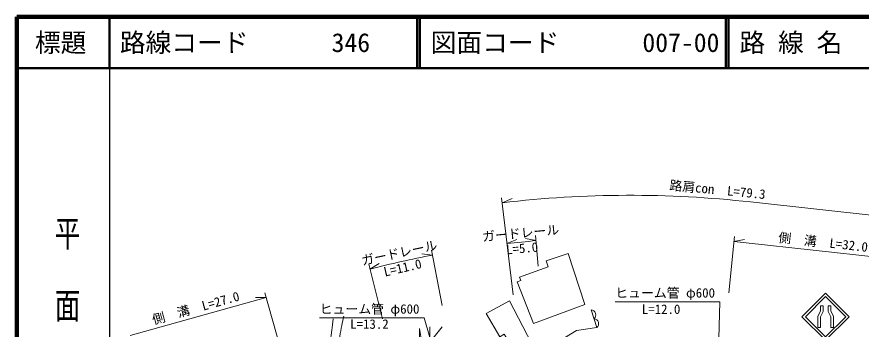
# Model space of a CAD drawing. Units: millimetres at full size, sheet at 1:1000; details may follow other scales. Extents: x 40000 to 680000, y 20000 to 380000.
# Drawn here: x 40000 to 204010, y 319309 to 380000 of the extents above; entities that cross this region are included whole.
import ezdxf
from ezdxf.enums import TextEntityAlignment as Align

# ---------------------------------------------------------------- set-up
doc = ezdxf.new("R2010")
doc.units = ezdxf.units.MM
doc.header["$LTSCALE"] = 1000
for name, color, linetype, lineweight in [('M-BGD', 7, 'Continuous', 13), ('M-STR-HTXT', 7, 'Continuous', 13), ('M-STR-STRC', 7, 'Continuous', 13), ('M-TTL', 2, 'Continuous', 140), ('M-TTL-BAND', 7, 'Continuous', 25), ('M-TTL-LINE', 7, 'Continuous', 50)]:
    doc.layers.add(name, color=color, linetype=linetype, lineweight=lineweight)
doc.layers.add('M-TTL-TXT', color=7, linetype='Continuous')
doc.styles.add('@ＭＳ ゴシック', font='')
doc.styles.add('ＭＳ ゴシック', font='')
doc.styles.get('@ＭＳ ゴシック').set_extended_font_data('@MS Gothic')
doc.styles.get('ＭＳ ゴシック').set_extended_font_data('MS Gothic')

msp = doc.modelspace()

# ---------------------------------------------------------------- linework, layer by layer
at = {"layer": 'M-BGD'}
for p, q in [((152676, 319599), (151575, 323061)), ((120235, 317662), (120254, 319750))]:
    msp.add_line(p, q, dxfattribs=at)
for points in [[(137198, 328481), (140332, 320402), (150333, 324068), (147099, 334018), (142843, 332568), (143230, 331430), (137667, 329402), (137888, 328760)], [(131198, 322332), (135694, 324819), (140036, 316463), (136906, 314699), (134687, 318324), (133833, 317801)]]:
    msp.add_lwpolyline(points, close=True, dxfattribs=at)
for points in [[(175687, 291461), (176542, 324641), (156242, 324641)], [(120235, 317662), (119119, 321510), (98819, 321510)], [(129426, 304497), (127306, 303250), (125299, 302434), (122856, 303478), (120151, 307574), (118988, 311048), (118307, 314048), (118186, 319455), (118940, 315145), (122638, 319737)], [(129426, 304497), (138189, 312627), (138226, 312652), (148723, 319028), (152676, 319599)]]:
    msp.add_lwpolyline(points, dxfattribs=at)
for centre in [(151481, 322078), (152031, 320347)]:
    msp.add_arc(centre, 987, 310.72243, 84.53343, dxfattribs=at)
at = {"layer": 'M-BGD', "color": 1}
msp.add_open_spline([(103525, 321843), (103222, 320584), (102953, 319469), (102726, 317873), (102267, 314640), (102261, 312800), (102025, 309543), (101916, 308047), (101819, 307209), (101786, 305709), (101754, 304318), (101684, 303526), (101875, 302148), (102141, 300229), (102578, 299206), (102928, 297300), (103107, 296322), (103221, 295773), (103302, 294781), (103364, 294023), (103374, 293753), (103378, 292835)], degree=3, knots=[0, 0, 0, 0, 1, 1, 1, 2, 2, 2, 3, 3, 3, 4, 4, 4, 5, 5, 5, 6, 6, 6, 7, 7, 7, 7], dxfattribs=at)
at = {"layer": 'M-BGD'}
msp.add_open_spline([(100416, 292081), (100709, 293563), (100784, 294105), (100786, 295415), (100789, 297057), (100342, 297938), (100137, 299567), (99949, 301055), (99849, 301897), (99855, 303397), (99869, 306948), (100174, 308929), (100483, 312466), (100811, 316206), (101047, 318163), (101475, 321293)], degree=3, knots=[0, 0, 0, 0, 1, 1, 1, 2, 2, 2, 3, 3, 3, 4, 4, 4, 5, 5, 5, 5], dxfattribs=at)
at = {"layer": 'M-STR-HTXT'}
for p, q in [((136382, 325988), (134165, 344858)), ((134282, 343865), (136198, 344694)), ((216363, 340288), (182551, 344028)), ((135215, 335920), (137131, 336749)), ((140854, 336503), (138808, 336922)), ((141300, 331523), (140765, 337499)), ((178329, 326372), (179412, 337319)), ((179313, 336324), (181363, 336724)), ((122634, 323874), (120575, 334679)), ((211197, 332810), (181671, 336077)), ((120762, 333697), (118685, 333912)), ((111054, 321300), (108342, 331960)), ((108589, 330991), (110379, 332066)), ((91147, 315796), (88188, 326390)), ((61998, 318039), (88457, 325427)), ((88457, 325427), (86370, 325467))]:
    msp.add_line(p, q, dxfattribs=at)
for radius, start, end in [(213000, 83.68753, 96.69973), (205000, 95.11519, 96.69973), (205000, 83.68753, 84.35012), (205000, 100.78753, 104.27343)]:
    msp.add_arc((159131, 132320), radius, start, end, dxfattribs=at)
at = {"layer": 'M-STR-STRC'}
for p, q in [((192525, 321729), (197121, 326325)), ((193232, 321729), (197121, 325618)), ((197121, 326325), (201718, 321729)), ((197121, 325618), (201010, 321729)), ((196121, 323824), (196621, 323824)), ((196121, 323824), (196121, 322824)), ((196621, 323824), (196621, 322706)), ((197621, 323824), (197621, 322706)), ((198121, 323824), (197621, 323824)), ((198121, 323824), (198121, 322824)), ((197121, 317133), (192525, 321729)), ((197121, 317840), (193232, 321729)), ((195621, 321824), (196121, 322824)), ((195621, 321824), (195621, 319617)), ((196121, 321706), (196621, 322706)), ((196121, 321706), (196121, 319617)), ((201010, 321729), (197121, 317840)), ((201718, 321729), (197121, 317133)), ((198121, 321706), (197621, 322706)), ((198621, 321824), (198121, 322824)), ((198121, 321706), (198121, 319617)), ((198621, 321824), (198621, 319617)), ((195621, 319617), (196121, 319617)), ((198621, 319617), (198121, 319617))]:
    msp.add_line(p, q, dxfattribs=at)
at = {"layer": 'M-TTL'}
for p, q in [((40000, 380000), (40000, 20000)), ((680000, 380000), (40000, 380000))]:
    msp.add_line(p, q, dxfattribs=at)
at = {"layer": 'M-TTL-BAND'}
msp.add_line((58000, 370000), (58000, 20000), dxfattribs=at)
at = {"layer": 'M-TTL-LINE'}
for p, q in [((58000, 380000), (58000, 370000)), ((117750, 380000), (117750, 370000)), ((118250, 380000), (118250, 370000)), ((177750, 380000), (177750, 370000)), ((178250, 380000), (178250, 370000)), ((40000, 370000), (680000, 370000))]:
    msp.add_line(p, q, dxfattribs=at)

# ---------------------------------------------------------------- texts
at = {"layer": 'M-BGD', "style": 'ＭＳ ゴシック'}
for p in [(156242, 324891), (98819, 321760)]:
    msp.add_text('ヒューム管 φ600', height=1833, dxfattribs=at).set_placement(p, align=Align.BOTTOM_LEFT)
for s, p in [('L=12.0', (161412, 324099)), ('L=13.2', (104750, 321210))]:
    msp.add_text(s, height=1833, dxfattribs=at).set_placement(p, align=Align.TOP_LEFT)
at = {"layer": 'M-STR-HTXT', "style": 'ＭＳ ゴシック'}
for s, rotation, p in [('路肩con\u3000L=79.3', 354.392, (175978, 344953)), ('ガードレール', 5.399, (138004, 336530)), ('側\u3000溝\u3000L=32.0', 353.688, (196467, 334742)), ('ガードレール', 12.088, (114592, 332730)), ('側\u3000溝\u3000L=27.0', 15.601, (75147, 322022))]:
    msp.add_text(s, height=1833, rotation=rotation, dxfattribs=at).set_placement(p, align=Align.BOTTOM_CENTER)
for s, rotation, p in [('L=5.0', 5.292, (138060, 335932)), ('L=11.0', 13.109, (114723, 332144))]:
    msp.add_text(s, height=1833, rotation=rotation, dxfattribs=at).set_placement(p, align=Align.TOP_CENTER)
at = {"layer": 'M-TTL-BAND', "style": '@ＭＳ ゴシック', "width": 1.4}
msp.add_text('平  面  図', height=3666, rotation=270, dxfattribs=at).set_placement((49777, 306475), align=Align.MIDDLE_RIGHT)
at = {"layer": 'M-TTL-TXT', "style": 'ＭＳ ゴシック'}
msp.add_text('標題', height=3666, dxfattribs=at).set_placement((48500, 375000), align=Align.MIDDLE_CENTER)
for s, p in [('路線コード', (60000, 375000)), ('路 線 名', (180380, 375000)), ('346', (101142, 375000)), ('図面コード', (120380, 375000)), ('007-00', (161521, 375000))]:
    msp.add_text(s, height=3666, dxfattribs=at).set_placement(p, align=Align.MIDDLE_LEFT)

doc.saveas('drawing.dxf')
